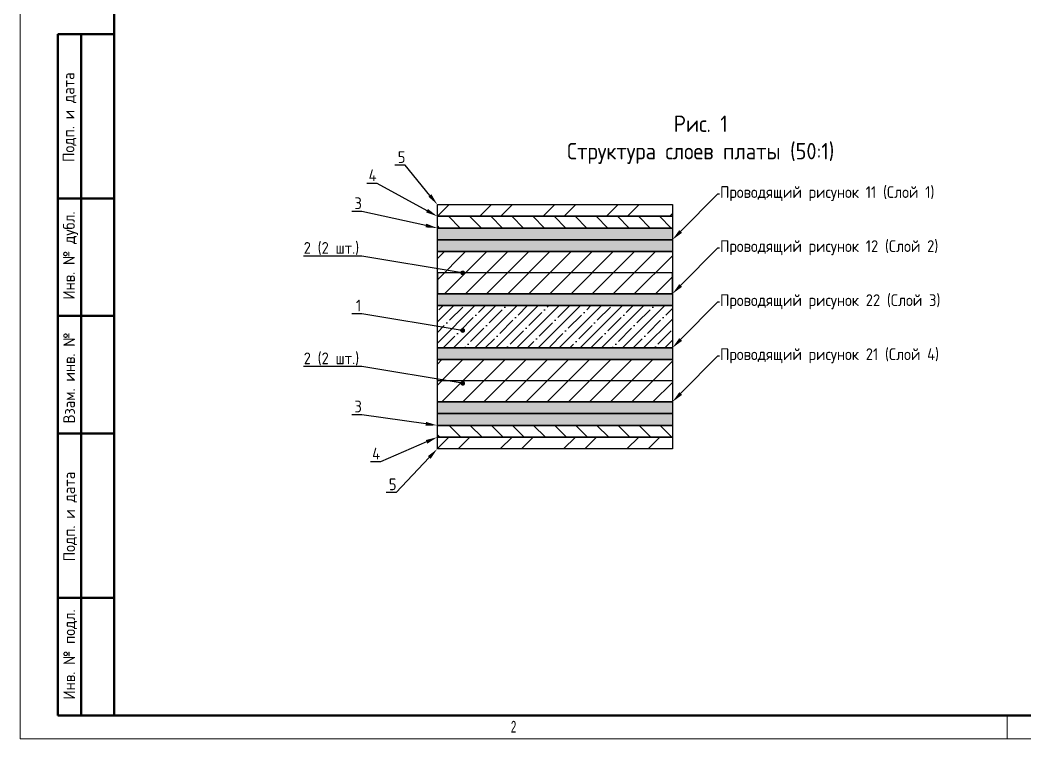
# Model space of a CAD drawing. Extents: x 225 to 645, y -167 to 130.
# Drawn here: x 225.2 to 439, y -166.8 to -13.8 of the extents above; entities that cross this region are included whole.
import ezdxf
from ezdxf import colors
from ezdxf.entities.mleader import LeaderData, LeaderLine
from ezdxf.math import Vec2, Vec3

# ---------------------------------------------------------------- set-up
doc = ezdxf.new("R2010")
doc.units = 0
doc.layers.get('0').update_dxf_attribs({"linetype": 'CONTINUOUS'})
doc.layers.add('ОСНОВНОЙ', color=7, linetype='CONTINUOUS', lineweight=25)
doc.styles.add('SLDTEXTSTYLE2', font='TXT', dxfattribs={"width": 0.605})
doc.styles.add('СПДС', font='isocpeur.ttf', dxfattribs={"width": 0.9})

# ---------------------------------------------------------------- blocks, each defined once
blk = doc.blocks.new('_Dot')
at = {"color": 0, "linetype": 'ByBlock', "lineweight": -2}
blk.add_line((-0.5, 0), (-1, 0), dxfattribs=at)
at = {"color": 0, "linetype": 'ByBlock', "const_width": 0.5}
blk.add_lwpolyline([(-0.25, 0, 1), (0.25, 0, 1)], format="xyb", close=True, dxfattribs=at)

msp = doc.modelspace()

# ---------------------------------------------------------------- hatches: boundary and pattern name
at = {"linetype": 'Continuous'}
h = msp.add_hatch(dxfattribs=at)
h.set_pattern_fill('ANSI32', color=256)
h.set_pattern_definition([(45, (2.276, 14.33), (-6.7352, 6.7352), []), (45, (6.766, 14.33), (-6.7352, 6.7352), [])])
h.paths.add_polyline_path([(313.993, -53.082), (313.993, -55.582), (363.993, -55.582), (363.993, -53.082)])
h.paths.add_polyline_path([(313.993, -102.582), (313.993, -105.082), (363.993, -105.082), (363.993, -102.582)])
h = msp.add_hatch(dxfattribs=at)
h.set_pattern_fill('ANSI31', color=256, angle=270)
h.set_pattern_definition([(315, (-75.1887, -117.5397), (2.245064, 2.245064), [])])
h.paths.add_polyline_path([(363.993, -55.582), (313.993, -55.582), (313.993, -58.082), (363.993, -58.082)])
h = msp.add_hatch(dxfattribs=at)
h.set_pattern_fill('AR-CONC', color=256, scale=0.01)
h.set_pattern_definition([(50, (2.276, 14.3296), (1.8218467, -0.159391), [0.1905, -2.0955]), (355, (2.276, 14.3296), (-0.352434, 1.910568), [0.1524, -1.676406]), (100.45144, (2.4279, 14.3163), (1.4694125, 1.7511775), [0.1619, -1.780902]), (46.1842, (2.276, 14.8376), (2.71079, -0.420423), [0.28575, -3.14325]), (96.63556, (2.502, 14.8025), (2.374041, 2.474261), [0.24285, -2.671356]), (351.18415, (2.276, 14.8376), (2.374041, 2.474261), [0.2286, -2.514597]), (21, (2.53, 14.7106), (1.516144, -1.022652), [0.1905, -2.0955]), (326, (2.53, 14.7106), (0.61802, 1.84188), [0.1524, -1.6764]), (71.45144, (2.6564, 14.6253), (2.134164, 0.819228), [0.1619, -1.780899]), (37.5, (2.27607, 14.32957), (0.030886, 0.8455504), [0, -1.65608, 0, -1.7018, 0, -1.68275]), (7.5, (2.2761, 14.3296), (0.6681966, 1.0018057), [0, -0.97028, 0, -1.61798, 0, -0.64135]), (327.5, (1.70965, 14.3296), (1.355906, -0.0572874), [0, -0.635, 0, -1.9812, 0, -2.6289]), (317.5, (1.4556, 14.3296), (1.4812918, 0.254265), [0, -0.8255, 0, -1.31572, 0, -1.8669])])
h.paths.add_polyline_path([(363.993, -58.082), (313.993, -58.082), (313.993, -60.582), (363.993, -60.582)])
h.paths.add_polyline_path([(363.993, -97.582), (313.993, -97.582), (313.993, -100.082), (363.993, -100.082)])
h = msp.add_hatch(color=256, dxfattribs=at)
h.dxf.hatch_style = 1
h.paths.add_polyline_path([(363.993, -60.582), (313.993, -60.582), (313.993, -63.082), (363.993, -63.082)])
h.paths.add_polyline_path([(363.993, -72.082), (313.993, -72.082), (313.993, -74.582), (363.993, -74.582)])
h.paths.add_polyline_path([(363.993, -83.582), (313.993, -83.582), (313.993, -86.082), (363.993, -86.082)])
h.paths.add_polyline_path([(363.993, -95.082), (313.993, -95.082), (313.993, -97.582), (363.993, -97.582)])
h = msp.add_hatch(dxfattribs=at)
h.set_pattern_fill('ANSI31', color=256)
h.set_pattern_definition([(45, (2.276, 14.3296), (-2.245064, 2.245064), [])])
h.paths.add_polyline_path([(363.993, -63.082), (313.993, -63.082), (313.993, -67.582), (363.993, -67.582)])
h.paths.add_polyline_path([(363.993, -67.582), (313.993, -67.582), (313.993, -72.082), (363.993, -72.082)])
h.paths.add_polyline_path([(363.993, -86.082), (313.993, -86.082), (313.993, -90.232), (316.096, -90.582), (363.993, -90.582)])
h.paths.add_polyline_path([(363.993, -90.582), (316.096, -90.582), (313.993, -90.582), (313.993, -95.082), (363.993, -95.082)])
h = msp.add_hatch(dxfattribs=at)
h.set_pattern_fill('ANSI35', color=256, scale=0.5)
h.set_pattern_definition([(45, (2.276, 14.3296), (-2.245064, 2.245064), []), (45, (4.521, 14.3296), (-2.245064, 2.245064), [3.96875, -0.79375, 0, -0.79375])])
h.paths.add_polyline_path([(363.993, -74.582), (313.993, -74.582), (313.993, -83.582), (363.993, -83.582)])
h = msp.add_hatch(dxfattribs=at)
h.set_pattern_fill('ANSI31', color=256, angle=270)
h.set_pattern_definition([(315, (-75.1887, -94.5397), (2.245064, 2.245064), [])])
h.paths.add_polyline_path([(313.993, -100.082), (313.993, -102.582), (363.993, -102.582), (363.993, -100.082)])

# ---------------------------------------------------------------- linework, layer by layer
at = {"color": 7, "linetype": 'Continuous', "lineweight": 18}
for p, q in [((225.233, 130.201), (225.233, -166.799)), ((225.233, -166.799), (645.233, -166.799))]:
    msp.add_line(p, q, dxfattribs=at)
at = {"color": 7, "linetype": 'Continuous', "lineweight": 50}
for p, q in [((245.233, 125.201), (245.233, -161.799)), ((245.233, 125.201), (245.233, -161.799)), ((233.233, -161.799), (233.233, -16.799)), ((233.233, -16.799), (245.233, -16.799)), ((238.233, -161.799), (238.233, -16.799)), ((245.233, -51.799), (233.233, -51.799)), ((245.233, -76.799), (233.233, -76.799)), ((245.233, -101.799), (233.233, -101.799)), ((233.233, -136.799), (245.233, -136.799)), ((233.233, -161.799), (245.233, -161.799)), ((245.233, -161.799), (640.233, -161.799))]:
    msp.add_line(p, q, dxfattribs=at)
at = {"linetype": 'Continuous'}
for points in [[(313.993, -53.082), (363.993, -53.082), (363.993, -55.582), (313.993, -55.582)], [(313.993, -55.582), (363.993, -55.582), (363.993, -58.082), (313.993, -58.082)], [(313.993, -58.082), (363.993, -58.082), (363.993, -60.582), (313.993, -60.582)], [(313.993, -60.582), (363.993, -60.582), (363.993, -63.082), (313.993, -63.082)], [(313.993, -63.082), (363.993, -63.082), (363.993, -72.082), (313.993, -72.082)], [(313.993, -72.082), (363.993, -72.082), (363.993, -67.582), (313.993, -67.582)], [(313.993, -72.082), (363.993, -72.082), (363.993, -74.582), (313.993, -74.582)], [(313.993, -74.582), (363.993, -74.582), (363.993, -83.582), (313.993, -83.582)], [(313.993, -83.582), (363.993, -83.582), (363.993, -86.082), (313.993, -86.082)], [(313.993, -86.082), (363.993, -86.082), (363.993, -95.082), (313.993, -95.082)], [(313.993, -86.082), (363.993, -86.082), (363.993, -90.582), (313.993, -90.582)], [(313.993, -95.082), (363.993, -95.082), (363.993, -97.582), (313.993, -97.582)], [(313.993, -97.582), (363.993, -97.582), (363.993, -100.082), (313.993, -100.082)], [(313.993, -100.082), (363.993, -100.082), (363.993, -102.582), (313.993, -102.582)], [(313.993, -102.582), (363.993, -102.582), (363.993, -105.082), (313.993, -105.082)]]:
    msp.add_lwpolyline(points, close=True, dxfattribs=at)
at = {"layer": 'ОСНОВНОЙ', "linetype": 'Continuous', "lineweight": 18}
for p, q in [((245.233, -161.799), (245.233, 125.201)), ((245.232, -18.299), (245.234, -18.299)), ((640.233, -161.799), (245.233, -161.799)), ((435.233, -161.799), (435.233, -166.799))]:
    msp.add_line(p, q, dxfattribs=at)

# ---------------------------------------------------------------- texts
at = {"color": 7, "linetype": 'Continuous', "lineweight": 0, "char_height": 2.5, "attachment_point": 2, "rotation": 90, "style": 'СПДС'}
for s, insert in [('Подп. и дата', (234.287, -34.486)), ('Инв. № дубл.', (234.378, -63.938)), ('Взам. инв. №', (234.407, -89.977)), ('Подп. и дата', (234.429, -119.475)), ('Инв. № подл.', (234.43, -148.835))]:
    msp.add_mtext(s, dxfattribs=dict(at, insert=insert))
at = {"linetype": 'Continuous', "insert": (341.604, -34.14), "char_height": 3.5, "attachment_point": 1, "style": 'СПДС'}
msp.add_mtext('\\pxqc;Рис. 1\\PСтруктура слоев платы (50:1)', dxfattribs=at)
at = {"layer": 'ОСНОВНОЙ', "insert": (330.215, -162.976), "char_height": 2.5, "attachment_point": 2, "style": 'SLDTEXTSTYLE2'}
msp.add_mtext('2', dxfattribs=at)

# ---------------------------------------------------------------- leaders
ml = msp.add_multileader_mtext('Standard')
ml.set_content('5', color=256, style='СПДС')
ml.set_leader_properties()
ml.build(insert=Vec2(0, 0))
ml.multileader.update_dxf_attribs({"text_right_attachment_type": 6, "dogleg_length": 0.36, "arrow_head_size": 2.5})
ctx = ml.context
ctx.base_point, ctx.char_height, ctx.arrow_head_size, ctx.landing_gap_size, ctx.plane_origin = Vec3(305.484, -42.978), 2.5, 2.5, 0.09, Vec3(313.993, -53.082)
ctx.right_attachment = 6
notes = []
notes.append((ctx, [(0, (1, 1, 0), (307.149, -44.728), (-1, 0), 0.36, [(0, [(313.993, -53.082)], 0, [])])]))
ctx.mtext.insert, ctx.mtext.flow_direction = Vec3(305.574, -41.728), 5
ml = msp.add_multileader_mtext('Standard')
ml.set_content('4', color=256, style='СПДС')
ml.set_leader_properties()
ml.build(insert=Vec2(0, 0))
ml.multileader.update_dxf_attribs({"text_right_attachment_type": 6, "dogleg_length": 0.36, "arrow_head_size": 2.5})
ctx = ml.context
ctx.base_point, ctx.char_height, ctx.arrow_head_size, ctx.landing_gap_size, ctx.plane_origin = Vec3(299.288, -46.862), 2.5, 2.5, 0.09, Vec3(313.993, -55.582)
ctx.right_attachment = 6
notes.append((ctx, [(0, (1, 1, 0), (301.178, -48.612), (-1, 0), 0.36, [(0, [(313.993, -55.582)], 0, [])])]))
ctx.mtext.insert, ctx.mtext.flow_direction = Vec3(299.378, -45.612), 5
ml = msp.add_multileader_mtext('Standard')
ml.set_content('Проводящий рисунок 11 (Слой 1)', color=256, style='СПДС')
ml.set_leader_properties()
ml.build(insert=Vec2(0, 0))
ml.multileader.update_dxf_attribs({"text_right_attachment_type": 6, "dogleg_length": 0.36, "arrow_head_size": 2.5})
ctx = ml.context
ctx.base_point, ctx.char_height, ctx.arrow_head_size, ctx.landing_gap_size, ctx.plane_origin = Vec3(374.042, -50.806), 2.5, 2.5, 0.09, Vec3(363.993, -60.582)
ctx.right_attachment = 6
notes.append((ctx, [(0, (1, 1, 0), (373.682, -50.806), (1, 0), 0.36, [(0, [(363.993, -60.582)], 0, [])])]))
ctx.mtext.insert, ctx.mtext.flow_direction = Vec3(374.132, -49.181), 5
ml = msp.add_multileader_mtext('Standard')
ml.set_content('3', color=256, style='СПДС')
ml.set_leader_properties()
ml.build(insert=Vec2(0, 0))
ml.multileader.update_dxf_attribs({"text_right_attachment_type": 6, "dogleg_length": 0.36, "arrow_head_size": 2.5})
ctx = ml.context
ctx.base_point, ctx.char_height, ctx.arrow_head_size, ctx.landing_gap_size, ctx.plane_origin = Vec3(296.273, -52.809), 2.5, 2.5, 0.09, Vec3(313.993, -58.082)
ctx.right_attachment = 6
notes.append((ctx, [(0, (1, 1, 0), (297.938, -54.559), (-1, 0), 0.36, [(0, [(313.993, -58.082)], 0, [])])]))
ctx.mtext.insert, ctx.mtext.flow_direction = Vec3(296.363, -51.559), 5
ml = msp.add_multileader_mtext('Standard')
ml.set_content('2 (2 шт.)', color=256, style='СПДС')
ml.set_leader_properties()
ml.set_arrow_properties(name='DOT')
ml.build(insert=Vec2(0, 0))
ml.multileader.update_dxf_attribs({"text_right_attachment_type": 6, "dogleg_length": 0.36, "arrow_head_size": 1})
ctx = ml.context
ctx.base_point, ctx.char_height, ctx.arrow_head_size, ctx.landing_gap_size, ctx.plane_origin = Vec3(285.473, -62.434), 2.5, 1, 0.09, Vec3(313.993, -67.582)
ctx.right_attachment = 6
notes.append((ctx, [(0, (1, 1, 0), (297.938, -64.059), (-1, 0), 0.36, [(0, [(319.393, -67.621)], 0, [])])]))
ctx.mtext.insert, ctx.mtext.flow_direction = Vec3(285.563, -61.059), 5
ml = msp.add_multileader_mtext('Standard')
ml.set_content('Проводящий рисунок 12 (Слой 2)', color=256, style='СПДС')
ml.set_leader_properties()
ml.build(insert=Vec2(0, 0))
ml.multileader.update_dxf_attribs({"text_right_attachment_type": 6, "dogleg_length": 0.36, "arrow_head_size": 2.5})
ctx = ml.context
ctx.base_point, ctx.char_height, ctx.arrow_head_size, ctx.landing_gap_size, ctx.plane_origin = Vec3(374.042, -62.306), 2.5, 2.5, 0.09, Vec3(363.993, -72.082)
ctx.right_attachment = 6
notes.append((ctx, [(0, (1, 1, 0), (373.682, -62.306), (1, 0), 0.36, [(0, [(363.993, -72.082)], 0, [])])]))
ctx.mtext.insert, ctx.mtext.flow_direction = Vec3(374.132, -60.681), 5
ml = msp.add_multileader_mtext('Standard')
ml.set_content('Проводящий рисунок 22 (Слой 3)', color=256, style='СПДС')
ml.set_leader_properties()
ml.build(insert=Vec2(0, 0))
ml.multileader.update_dxf_attribs({"text_right_attachment_type": 6, "dogleg_length": 0.36, "arrow_head_size": 2.5})
ctx = ml.context
ctx.base_point, ctx.char_height, ctx.arrow_head_size, ctx.landing_gap_size, ctx.plane_origin = Vec3(374.042, -73.806), 2.5, 2.5, 0.09, Vec3(363.993, -83.582)
ctx.right_attachment = 6
notes.append((ctx, [(0, (1, 1, 0), (373.682, -73.806), (1, 0), 0.36, [(0, [(363.993, -83.582)], 0, [])])]))
ctx.mtext.insert, ctx.mtext.flow_direction = Vec3(374.132, -72.181), 5
ml = msp.add_multileader_mtext('Standard')
ml.set_content('1', color=256, style='СПДС')
ml.set_leader_properties()
ml.set_arrow_properties(name='DOT')
ml.build(insert=Vec2(0, 0))
ml.multileader.update_dxf_attribs({"text_right_attachment_type": 6, "dogleg_length": 0.36, "arrow_head_size": 1})
ctx = ml.context
ctx.base_point, ctx.char_height, ctx.arrow_head_size, ctx.landing_gap_size, ctx.plane_origin = Vec3(296.723, -74.573), 2.5, 1, 0.09, Vec3(313.993, -79.846)
ctx.right_attachment = 6
notes.append((ctx, [(0, (1, 1, 0), (297.938, -76.323), (-1, 0), 0.36, [(0, [(319.393, -79.886)], 0, [])])]))
ctx.mtext.insert, ctx.mtext.flow_direction = Vec3(296.655, -73.323), 5
ml = msp.add_multileader_mtext('Standard')
ml.set_content('2 (2 шт.)', color=256, style='СПДС')
ml.set_leader_properties()
ml.set_arrow_properties(name='DOT')
ml.build(insert=Vec2(0, 0))
ml.multileader.update_dxf_attribs({"text_right_attachment_type": 6, "dogleg_length": 0.36, "arrow_head_size": 1})
ctx = ml.context
ctx.base_point, ctx.char_height, ctx.arrow_head_size, ctx.landing_gap_size, ctx.plane_origin = Vec3(285.473, -85.941), 2.5, 1, 0.09, Vec3(313.993, -91.089)
ctx.right_attachment = 6
notes.append((ctx, [(0, (1, 1, 0), (297.938, -87.566), (-1, 0), 0.36, [(0, [(319.393, -91.129)], 0, [])])]))
ctx.mtext.insert, ctx.mtext.flow_direction = Vec3(285.563, -84.566), 5
ml = msp.add_multileader_mtext('Standard')
ml.set_content('Проводящий рисунок 21 (Слой 4)', color=256, style='СПДС')
ml.set_leader_properties()
ml.build(insert=Vec2(0, 0))
ml.multileader.update_dxf_attribs({"text_right_attachment_type": 6, "dogleg_length": 0.36, "arrow_head_size": 2.5})
ctx = ml.context
ctx.base_point, ctx.char_height, ctx.arrow_head_size, ctx.landing_gap_size, ctx.plane_origin = Vec3(374.042, -85.306), 2.5, 2.5, 0.09, Vec3(363.993, -95.082)
ctx.right_attachment = 6
notes.append((ctx, [(0, (1, 1, 0), (373.682, -85.306), (1, 0), 0.36, [(0, [(363.993, -95.082)], 0, [])])]))
ctx.mtext.insert, ctx.mtext.flow_direction = Vec3(374.132, -83.681), 5
ml = msp.add_multileader_mtext('Standard')
ml.set_content('3', color=256, style='СПДС')
ml.set_leader_properties()
ml.build(insert=Vec2(0, 0))
ml.multileader.update_dxf_attribs({"text_right_attachment_type": 6, "dogleg_length": 0.36, "arrow_head_size": 2.5})
ctx = ml.context
ctx.base_point, ctx.char_height, ctx.arrow_head_size, ctx.landing_gap_size, ctx.plane_origin = Vec3(296.273, -96.059), 2.5, 2.5, 0.09, Vec3(313.993, -101.332)
ctx.right_attachment = 6
notes.append((ctx, [(0, (1, 1, 0), (297.938, -97.809), (-1, 0), 0.36, [(0, [(313.993, -100.082)], 0, [])])]))
ctx.mtext.insert, ctx.mtext.flow_direction = Vec3(296.363, -94.809), 5
ml = msp.add_multileader_mtext('Standard')
ml.set_content('4', color=256, style='СПДС')
ml.set_leader_properties()
ml.build(insert=Vec2(0, 0))
ml.multileader.update_dxf_attribs({"text_right_attachment_type": 6, "dogleg_length": 0.36, "arrow_head_size": 2.5})
ctx = ml.context
ctx.base_point, ctx.char_height, ctx.arrow_head_size, ctx.landing_gap_size, ctx.plane_origin = Vec3(300.031, -106.088), 2.5, 2.5, 0.09, Vec3(313.993, -103.832)
ctx.right_attachment = 6
notes.append((ctx, [(0, (1, 1, 0), (301.921, -107.838), (-1, 0), 0.36, [(0, [(313.993, -102.582)], 0, [])])]))
ctx.mtext.insert, ctx.mtext.flow_direction = Vec3(300.121, -104.838), 5
ml = msp.add_multileader_mtext('Standard')
ml.set_content('5', color=256, style='СПДС')
ml.set_leader_properties()
ml.build(insert=Vec2(0, 0))
ml.multileader.update_dxf_attribs({"text_right_attachment_type": 6, "dogleg_length": 0.36, "arrow_head_size": 2.5})
ctx = ml.context
ctx.base_point, ctx.char_height, ctx.arrow_head_size, ctx.landing_gap_size, ctx.plane_origin = Vec3(303.585, -112.628), 2.5, 2.5, 0.09, Vec3(313.993, -106.332)
ctx.right_attachment = 6
notes.append((ctx, [(0, (1, 1, 0), (305.25, -114.378), (-1, 0), 0.36, [(0, [(313.993, -105.082)], 0, [])])]))
ctx.mtext.insert, ctx.mtext.flow_direction = Vec3(303.675, -111.378), 5
for ctx, leaders in notes:
    for number, flags, end, landing, length, lines in leaders:
        leader = LeaderData()
        leader.index, (leader.has_last_leader_line, leader.has_dogleg_vector, leader.attachment_direction) = number, flags
        leader.last_leader_point, leader.dogleg_vector, leader.dogleg_length = Vec3(end), Vec3(landing), length
        for number, points, colour, breaks in lines:
            line = LeaderLine()
            line.index, line.vertices, line.color, line.breaks = number, Vec3.list(points), colors.encode_raw_color(colour), breaks
            leader.lines.append(line)
        ctx.leaders.append(leader)

doc.saveas('drawing.dxf')
